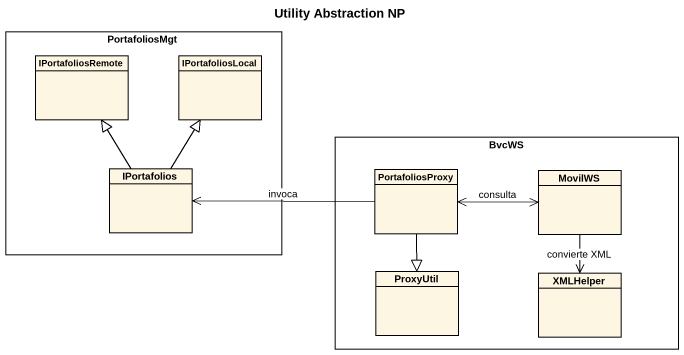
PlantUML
@startuml
title Utility Abstraction NP
hide circle
hide empty members
rectangle PortafoliosMgt {
  class IPortafoliosRemote
  class IPortafoliosLocal
  class IPortafolios
}
rectangle BvcWS {
  class PortafoliosProxy
  class MovilWS
  class ProxyUtil
  class XMLHelper
}
IPortafolios -up-|> IPortafoliosRemote
IPortafolios -up-|> IPortafoliosLocal
IPortafolios <-right- PortafoliosProxy : invoca
PortafoliosProxy --|> ProxyUtil
MovilWS <-left-> PortafoliosProxy : consulta
MovilWS --> XMLHelper : convierte XML
@enduml
